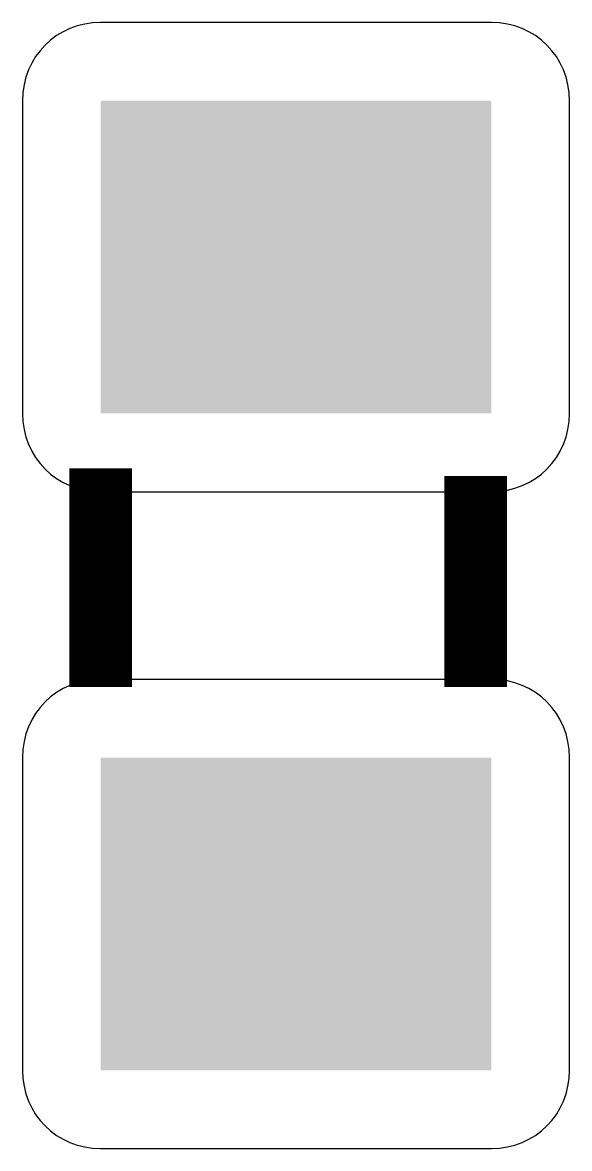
# Model space of a CAD drawing. Header units: inches. Extents: x 15 to 148, y 10 to 111.
# Drawn here: x 138.5338 to 138.6913, y 100.5439 to 100.8679 of the extents above; entities that cross this region are included whole.
import ezdxf

# ---------------------------------------------------------------- set-up
doc = ezdxf.new("R2010")
doc.units = ezdxf.units.IN
doc.header["$MEASUREMENT"] = 0
doc.layers.add('BLK_12AWG', color=7, linetype='Continuous')

# ---------------------------------------------------------------- blocks, each defined once
blk = doc.blocks.new('RPAD')
blk.add_trace([(-0.5, -0.5), (-0.5, 0.5), (0.5, -0.5), (0.5, 0.5)])
blk = doc.blocks.new('CEGHSD')
for points in [[(134.89847, 100.93715), (134.89847, 100.97715), (134.89842, 100.97819), (134.89827, 100.9792), (134.89803, 100.98016), (134.8977, 100.98109), (134.89729, 100.98196), (134.89679, 100.98279), (134.89622, 100.98355), (134.89558, 100.98426), (134.89488, 100.9849), (134.89411, 100.98547), (134.89328, 100.98596), (134.89241, 100.98638), (134.89148, 100.98671), (134.89052, 100.98695), (134.88951, 100.9871), (134.88847, 100.98715), (134.83847, 100.98715), (134.83743, 100.9871), (134.83643, 100.98695), (134.83546, 100.98671), (134.83454, 100.98638), (134.83366, 100.98596), (134.83284, 100.98547), (134.83207, 100.9849), (134.83136, 100.98426), (134.83072, 100.98355), (134.83015, 100.98279), (134.82966, 100.98196), (134.82924, 100.98109), (134.82891, 100.98016), (134.82867, 100.9792), (134.82852, 100.97819), (134.82847, 100.97715), (134.82847, 100.93715), (134.82852, 100.93611), (134.82867, 100.93511), (134.82891, 100.93414), (134.82924, 100.93322), (134.82966, 100.93234), (134.83015, 100.93151), (134.83072, 100.93075), (134.83136, 100.93004), (134.83207, 100.9294), (134.83284, 100.92883), (134.83366, 100.92834), (134.83454, 100.92792), (134.83546, 100.92759), (134.83643, 100.92735), (134.83743, 100.9272), (134.83847, 100.92715), (134.88847, 100.92715), (134.88951, 100.9272), (134.89052, 100.92735), (134.89148, 100.92759), (134.89241, 100.92792), (134.89328, 100.92834), (134.89411, 100.92883), (134.89488, 100.9294), (134.89558, 100.93004), (134.89622, 100.93075), (134.89679, 100.93151), (134.89729, 100.93234), (134.8977, 100.93322), (134.89803, 100.93414), (134.89827, 100.93511), (134.89842, 100.93611), (134.89847, 100.93715)], [(134.89847, 100.85315), (134.89847, 100.89315), (134.89842, 100.89419), (134.89827, 100.8952), (134.89803, 100.89616), (134.8977, 100.89709), (134.89729, 100.89796), (134.89679, 100.89879), (134.89622, 100.89955), (134.89558, 100.90026), (134.89488, 100.9009), (134.89411, 100.90147), (134.89328, 100.90196), (134.89241, 100.90238), (134.89148, 100.90271), (134.89052, 100.90295), (134.88951, 100.9031), (134.88847, 100.90315), (134.83847, 100.90315), (134.83743, 100.9031), (134.83643, 100.90295), (134.83546, 100.90271), (134.83454, 100.90238), (134.83366, 100.90196), (134.83284, 100.90147), (134.83207, 100.9009), (134.83136, 100.90026), (134.83072, 100.89955), (134.83015, 100.89879), (134.82966, 100.89796), (134.82924, 100.89709), (134.82891, 100.89616), (134.82867, 100.8952), (134.82852, 100.89419), (134.82847, 100.89315), (134.82847, 100.85315), (134.82852, 100.85211), (134.82867, 100.85111), (134.82891, 100.85014), (134.82924, 100.84922), (134.82966, 100.84834), (134.83015, 100.84751), (134.83072, 100.84675), (134.83136, 100.84604), (134.83207, 100.8454), (134.83284, 100.84483), (134.83366, 100.84434), (134.83454, 100.84392), (134.83546, 100.84359), (134.83643, 100.84335), (134.83743, 100.8432), (134.83847, 100.84315), (134.88847, 100.84315), (134.88951, 100.8432), (134.89052, 100.84335), (134.89148, 100.84359), (134.89241, 100.84392), (134.89328, 100.84434), (134.89411, 100.84483), (134.89488, 100.8454), (134.89558, 100.84604), (134.89622, 100.84675), (134.89679, 100.84751), (134.89729, 100.84834), (134.8977, 100.84922), (134.89803, 100.85014), (134.89827, 100.85111), (134.89842, 100.85211), (134.89847, 100.85315)]]:
    blk.add_lwpolyline(points, close=True)
at = {"const_width": 0.008}
for points in [[(134.83847, 100.90215), (134.83847, 100.93015)], [(134.83847, 100.90215), (134.83847, 100.93015)], [(134.83847, 100.90215), (134.83847, 100.93015)], [(134.88647, 100.90215), (134.88647, 100.92915)], [(134.88647, 100.90215), (134.88647, 100.92915)], [(134.88647, 100.90215), (134.88647, 100.92915)]]:
    blk.add_lwpolyline(points, dxfattribs=at)
at = {"xscale": 0.04, "yscale": 0.05, "rotation": 90}
for p in [(134.86347, 100.95715), (134.86347, 100.87315)]:
    blk.add_blockref('RPAD', p, dxfattribs=at)

msp = doc.modelspace()

# ---------------------------------------------------------------- block references
at = {"layer": 'BLK_12AWG', "xscale": 2.25, "yscale": 2.25, "zscale": 2.25}
msp.add_blockref('CEGHSD', (-164.83027, -126.3532), dxfattribs=at)

doc.saveas('drawing.dxf')
